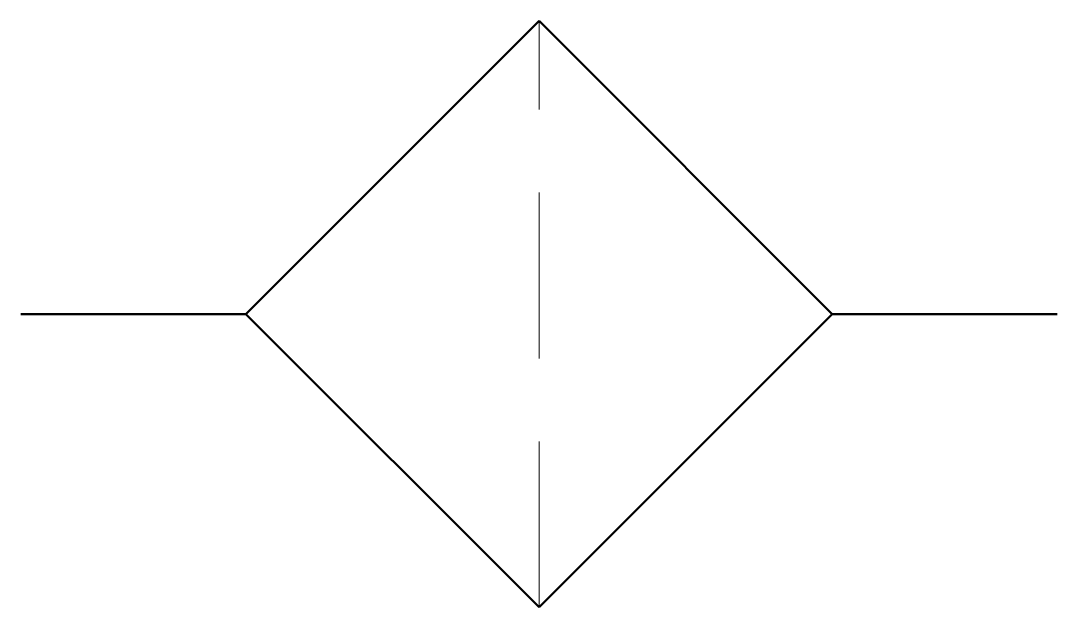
# Model space of a CAD drawing. Header units: millimetres. Extents: x 34.8 to 59.8, y -128 to -113.8.
import ezdxf

# ---------------------------------------------------------------- set-up
doc = ezdxf.new("R2010")
doc.units = ezdxf.units.MM
doc.linetypes.add('HIDDEN', pattern=[6, 4, -2])
doc.linetypes.add('K5LT_BASIC', pattern=[0])

msp = doc.modelspace()

# ---------------------------------------------------------------- linework, layer by layer
at = {"color": 1, "linetype": 'K5LT_BASIC', "lineweight": 50}
for p, q in [((40.186, -120.905), (47.256, -113.835)), ((47.256, -113.835), (54.326, -120.905)), ((40.186, -120.905), (34.756, -120.905)), ((47.256, -127.975), (40.186, -120.905)), ((54.326, -120.905), (47.256, -127.975)), ((54.326, -120.905), (59.756, -120.905))]:
    msp.add_line(p, q, dxfattribs=at)
at = {"color": 7, "linetype": 'HIDDEN', "lineweight": 20}
msp.add_line((47.256, -127.975), (47.256, -113.835), dxfattribs=at)

doc.saveas('drawing.dxf')
